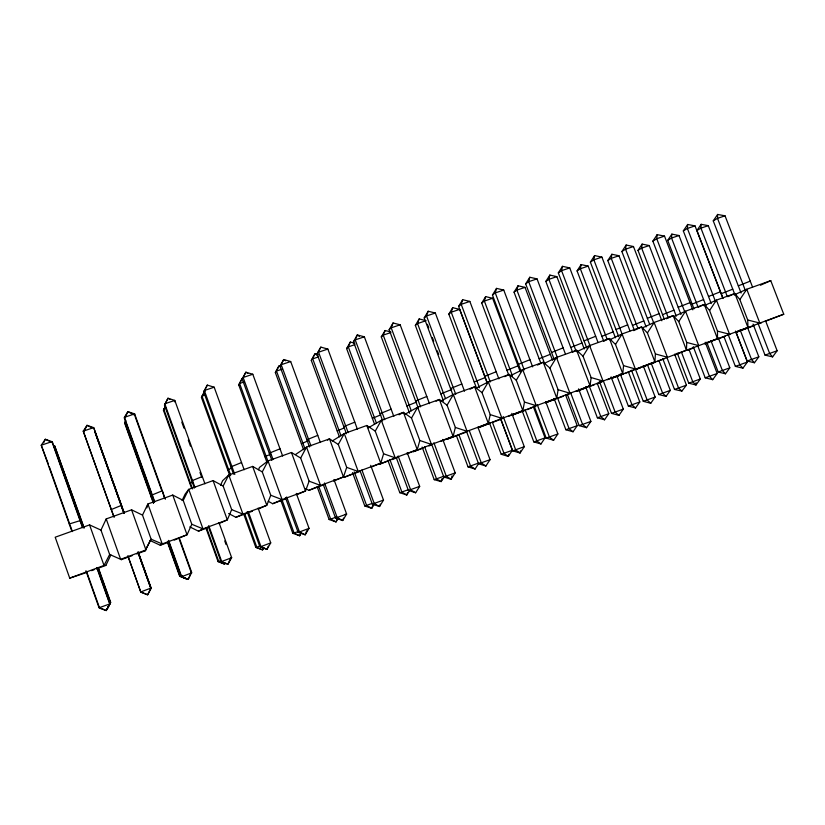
<?xml version="1.0" encoding="UTF-8"?>
<svg xmlns="http://www.w3.org/2000/svg" width="825" height="825" viewBox="0 0 825 825"><rect width="100%" height="100%" fill="white"/><g stroke="black" fill="none" stroke-linecap="round" stroke-linejoin="round"><path stroke-width="1.24" d="M673.912 316.522L685.544 311.2L704.333 304.466L709.572 310.509L717.492 331.124L717.482 338.724L704.478 343.736M752.565 287.141L725.031 215.82L717.616 214.448L717.513 218.336L745.511 290.895M642.623 366.826L686.472 350.182L686.72 342.427L678.758 321.626L673.241 315.614L654.132 322.462L642.644 327.793M696.104 382.666L696.001 384.997L688.741 383.171L677.263 353.121M735.044 295.092L708.283 225.668L701.137 224.307L700.951 228.133L727.289 296.526M609.716 339.787L622.153 333.929L641.613 326.948L647.408 332.939L655.411 353.935L654.906 361.845L643.345 366.331M722.679 297.743L695.032 225.885L687.648 224.472L687.39 228.443L715.543 301.651M705.901 305.559L679.006 235.527L671.87 234.125L671.55 238.033L698.022 307.024M576.871 351.698L589.607 345.603L609.407 338.498L615.502 344.448L623.545 365.64L622.782 373.725L607.375 379.717M692.783 309.829L664.517 236.115L657.154 234.661L656.752 238.724L685.008 312.479M676.232 316.088L649.234 245.551L642.128 244.107L641.654 248.098L668.24 317.604M544.015 363.557L556.462 357.483L576.623 350.254L583.017 356.173L591.113 377.561L590.071 385.811L576.108 391.256M661.856 320.791L633.476 246.531L626.144 245.035L625.577 249.181L653.988 323.606M646.109 326.906L618.967 255.74L611.882 254.265L611.263 258.328L637.983 328.463M510.603 375.623L522.72 369.579L543.252 362.216L549.955 368.105L558.092 389.689L556.772 398.114L546.047 402.322M629.97 330.866L601.899 257.122L594.588 255.585L593.856 259.823L647.182 400.053L650.75 403.26L655.153 397.031L643.242 365.753M615.429 337.807L588.184 266.104L581.12 264.588L580.346 268.744L607.179 339.415M476.035 388.214L488.348 381.903L509.262 374.406L516.285 380.243L524.473 402.043L522.854 410.654L508.922 416.14M191.617 488.328L163.443 410.283L165.578 405.787M194.411 488.039L164.484 405.137L167.98 398.248L174.797 400.414L204.94 483.801M597.939 342.231L569.755 267.908L562.475 266.331L561.567 270.652L590.246 346.345M520.523 450.852L520.07 453.018L512.707 450.842L500.558 418.368M440.818 401.084L453.338 394.463L474.643 386.822L481.996 392.618L490.225 414.624L488.317 423.421L477.634 427.649M584.265 348.985L556.875 276.643L549.842 275.086L548.903 279.324L575.871 350.635M508.778 454.286L508.313 456.39L501.208 454.276L489.493 422.936M565.383 353.904L537.044 278.881L529.794 277.262L528.712 281.676L557.504 357.968M404.662 414.418L417.667 407.251L439.374 399.465L447.078 405.219L455.348 427.443L453.121 436.425L440.56 441.447M552.523 360.267L525.03 287.368L518.018 285.77L516.914 290.101L544.448 363.165M146.881 507.901L147.881 503.982L172.745 495.072L183.212 500.424L191.812 524.277L187.038 534.775L174.23 540.117M174.446 401.796L174.797 400.414L164.752 403.786L194.906 487.276M452.007 475.891L451.089 479.273L443.798 476.974L431.712 444.407M368.239 427.855L381.325 420.286L403.435 412.345L411.5 418.058L419.822 440.498L417.264 449.677L406.828 453.884M532.651 366.877L503.755 290.06L496.526 288.379L495.268 292.906L524.205 369.909M151.305 497.3L151.46 496.743M151.934 495.031L162.308 490.793L164.206 497.403M520.255 371.848L492.618 298.279L485.647 296.629L484.368 301.053L512.49 376.004M332.258 440.983L344.283 433.558L366.826 425.483L375.251 431.135L383.615 453.802L380.727 463.186L371.312 467.022M407.509 492.762L406.818 495L399.816 492.711L387.863 460.319M498.867 378.871L469.848 301.424L462.66 299.702L461.206 304.332L458.638 306.364L487.503 383.501M442.128 478.479L441.138 481.583L434.218 479.665L422.132 447.057M486.946 382.346L459.649 309.375L452.698 307.684L451.244 312.211L448.831 314.119L476.438 387.987M380.294 504.157L379.521 506.519L372.312 504.096L360.03 470.714M295.649 454.431L306.518 447.098L329.505 438.859L338.302 444.469L346.706 467.363L343.478 476.953L333.64 481.027M372.91 504.91L371.745 508.334L364.794 505.983L352.522 472.612M464.506 391.205L435.332 313.015L428.175 311.242L426.525 315.965L424.215 317.924L453.193 395.691M445.469 398.578L417.543 323.555L426.092 320.677L419.183 318.935L417.543 323.555L415.357 325.401L443.51 401.053M343.571 518.121L342.705 520.534L335.548 518.048L323.194 484.327M337.322 518.42L336.033 521.926L329.123 519.513L317.233 487.018M258.514 469.724L259.473 467.424L268.022 460.907L291.452 452.502L300.661 458.05L309.117 481.181L305.518 490.988L296.825 494.67M429.464 403.642L400.166 324.802L393.061 322.977L391.205 327.814L389.153 329.691L418.285 408.21M306.787 530.702L305.188 534.817L298.083 532.259L285.409 497.516M300.599 533.373L299.661 535.765L292.793 533.28L280.593 499.785M220.543 485.358L222.637 480.666L228.762 474.983L252.656 466.414L262.267 471.9L270.775 495.268L266.795 505.292L258.287 509.035M201.444 397.485L204.899 390.854L201.444 397.485L229.928 476.035M233.537 474.127L203.723 391.957L207.302 385.1L214.18 387.203L244.159 469.734M390.792 331.908L385.11 330.536L383.223 335.115L381.294 336.878L409.592 413.243M268.259 546.222L266.949 549.378L259.885 546.748L247.149 511.644M263.453 547.821L262.597 549.863L255.781 547.315L243.953 514.697M354.874 343.272L350.326 342.045L348.294 346.871L346.613 348.562L374.581 424.328M182.088 500.548L185.109 494.154L188.729 489.338L213.097 480.604L223.132 486.018L231.681 509.633L227.318 519.884L218.852 523.617M230.825 557.772L227.947 564.217L220.945 561.516L208.333 526.587M357.442 429.351L327.865 349.058L320.843 347.129L317.058 353.904L346.428 433.744M43.663 442.767L45.293 439.271L51.913 441.643L52.604 442.705L82.913 527.794M132.052 555.71L121.399 559.649L109.653 554.472L100.959 530.104L106.208 518.925L131.577 509.829L142.498 515.109L151.15 539.23L145.066 550.904L136.785 553.967M178.839 538.075L191.318 572.756L188.182 579.356L181.242 576.582L168.743 541.808M84.222 431.124L87.007 425.329L93.689 427.628L124.09 512.552M96.401 568.899L105.889 565.383L110.859 554.998L109.653 554.472L104.022 565.455L69.723 578.139L55.193 537.219L89.564 524.896L100.959 530.104M142.498 515.109L147.881 503.982L162.226 543.943L160.297 545.273L150.16 540.55L145.066 550.904M281.191 366.651L278.943 366.001L275.354 372.58L303.579 449.707M154.523 502.229L124.472 418.574L127.896 411.654L134.64 413.892L165.351 499.238M183.212 500.424L188.729 489.338L202.991 528.877L198.454 531.166L189.802 526.907M138.043 551.781L151.016 588.05L147.623 594.804L140.817 592.185L127.896 556.04M164.484 405.137L167.98 398.248L170.136 399.424M163.443 410.283L165.134 406.962M223.132 486.018L228.762 474.983L242.952 514.109L235.909 517.306L228.638 513.532M203.723 391.957L207.302 385.1M262.267 471.9L268.022 460.907L282.129 499.63L272.683 503.714L268.197 501.26M110.663 602.333L107.126 609.005L110.663 602.333L98.288 567.579M97.051 567.528L109.911 603.642L106.25 610.552L99.134 608.004L85.903 570.787M238.734 384.914L242.261 378.314L238.734 384.914L267.073 462.701M271.879 460.371L242.22 379.036L245.871 372.199L252.801 374.251L282.655 456.05M300.661 458.05L306.518 447.098L320.554 485.43L308.787 490.37L305.559 488.503M275.354 372.58L278.943 366.001M309.53 446.985L279.995 366.352L283.718 359.545L290.689 361.536L320.389 442.52M338.302 444.469L344.283 433.558L358.236 471.498L344.231 477.262L359.535 471.601M339.384 436.858L311.303 360.463L314.944 353.873L318.347 354.843M317.058 353.904L320.843 347.129M375.251 431.135L381.325 420.286L395.196 457.834L379.057 464.382L389.462 460.536M346.613 348.562L350.326 342.045M382.687 420.863L353.44 341.684L357.287 334.94L364.361 336.817L393.814 416.429M218.965 522.576L231.67 557.71L227.947 564.217L220.945 561.516M411.5 418.058L417.667 407.251L431.465 444.438L413.263 451.739L422.874 448.181M109.911 603.642L106.25 610.552L99.423 607.623L86.553 571.405M389.153 329.691L393.061 322.977M263.814 547.769L262.597 549.863L255.781 547.315M447.078 405.219L453.338 394.463L467.053 431.279L446.861 439.312L458.679 434.94M258.101 508.118L270.734 542.891L266.949 549.378L260.968 546.593L259.885 546.748M415.357 325.401L419.183 318.935M242.22 379.036L245.871 372.199L247.851 373.405M424.215 317.924L428.175 311.242M481.996 392.618L488.348 381.903L501.992 418.368L479.882 427.103L490.328 423.235M301.517 532.641L299.661 535.765L294.092 533.033L292.793 533.28M296.299 493.412L309.055 528.351L305.188 534.817L299.465 531.991L298.083 532.259M381.294 336.878L385.11 330.536M448.831 314.119L452.698 307.684M516.285 380.243L522.72 369.579L536.281 405.694L512.335 415.099L524.886 410.458M458.638 306.364L462.66 299.702M337.93 518.812L336.033 521.926L330.701 519.152L329.123 519.513M153.45 503.281L124.73 423.338L125.792 420.327M508.736 375.035L481.728 303.033L485.647 296.629M521.163 371.425L492.453 294.999L496.526 288.379M549.955 368.105L556.462 357.483L569.962 393.247L545.397 402.847L556.153 398.898M374.313 504.199L371.745 508.334L366.64 505.519L354.276 471.89M370.693 465.331L383.512 500.105L379.521 506.519L374.282 503.601L361.897 469.941M540.952 363.567L514.047 292.143L518.018 285.77M583.017 356.173L589.607 345.603L603.023 381.026L576.778 391.256L587.307 387.379M554.276 359.669L525.669 283.852L529.794 277.262M409.417 490.875L406.818 495L401.93 492.143L389.874 459.504M572.591 352.223L545.83 281.428L549.842 275.086M396.423 458.03L408.385 490.411L415.635 492.772L419.688 486.379L407.199 452.605M615.502 344.448L622.153 333.929M586.75 348.016L558.308 272.889L562.475 266.331M603.725 341.148L577.067 270.909L581.12 264.588M647.408 332.939L654.132 322.462L667.404 357.235L655.411 353.935M618.709 336.672L590.37 262.123L594.588 255.585M442.778 439.467L455.204 472.9L451.089 479.273L446.315 476.272L433.878 442.757M634.301 330.175L607.788 260.556L611.882 254.265M468.012 466.857L475.076 469.033L479.088 462.887L468.012 466.857L456.431 435.744M678.758 321.626L685.544 311.2L698.744 345.644L717.482 338.724L704.333 304.466L698.558 307.086M649.626 324.235L621.885 251.542L626.144 245.035M466.548 431.527L478.572 463.784L485.894 466.022L490.06 459.669L477.953 427.237M664.403 319.471L637.993 250.377L642.128 244.107M709.572 310.509L716.42 300.125L734.879 293.514L739.85 299.588L747.728 320.007L747.955 327.453L736.044 332.042M500.321 418.089L512.366 450.264L508.313 456.39L504.034 453.43L492.422 422.369M680.945 314.469L652.864 241.137L657.154 234.661M511.799 413.377L524.277 446.686L520.07 453.018L515.718 449.934L503.219 416.543M693.969 308.859L667.703 240.364L671.87 234.125M739.85 299.588L746.759 289.245L770.756 280.644L783.75 314.232L765.064 321.399M711.243 303.59L683.317 230.917L687.648 224.472M522.173 410.86L533.827 441.911L540.952 443.974L545.057 437.869L533.342 406.663M534.146 405.962L546.222 438.116L553.616 440.241L557.886 433.94L545.717 401.61M723.092 298.516L696.929 230.515L701.137 224.307M741.077 293.019L713.254 220.863L717.616 214.448M554.091 398.465L565.878 429.753L573.045 431.764L577.191 425.69L565.527 394.762M567.394 394.453L579.15 425.628L586.575 427.69L590.886 421.42L578.593 388.864M585.657 386.801L597.382 417.811L604.57 419.77L608.768 413.717L597.424 383.749M444.531 476.706L441.138 481.583L436.58 479.005L424.586 446.676M599.352 381.284L611.5 413.356L618.946 415.367L623.308 409.118L611.077 376.87M616.945 376.014L628.351 406.065L635.57 407.983L639.798 401.95L628.516 372.25M189.884 483.522L192.772 481.986M191.802 480.81L202.321 476.53L201.733 477.273M647.46 364.733L658.804 394.525L666.043 396.392L670.312 390.38L658.897 360.442M688.958 349.326L700.312 379.005L696.001 384.997L692.804 381.851L681.429 352.11M693.299 346.737L705.2 377.809L712.717 379.675L717.193 373.488L705.22 342.262M706.767 342.22L718.193 372.013L725.474 373.787L729.816 367.816L718.317 337.889M723.989 336.755L735.364 366.372L742.913 368.177L747.419 362.02L735.508 331.073M736.044 332.176L747.151 361.03L754.452 362.763L758.825 356.812L747.852 328.329M150.16 540.55L151.15 539.23L162.226 543.943L187.038 534.775L172.745 495.072M753.05 324.07L765.023 355.121L772.592 356.885L777.14 350.749L765.548 320.739M279.995 366.352L283.718 359.545L285.605 360.762M99.423 607.623L109.715 603.982L96.927 568.074M662.743 358.627L674.51 389.452L681.893 391.071L686.441 385.162L674.602 354.162M311.303 360.463L314.944 353.873L317.068 355.297M353.44 341.684L355.224 339.879L357.287 334.94L359.37 336.425M227.741 469.992L230.897 468.373M230.907 466.868L241.55 462.547M264.897 456.72L270.631 454.183M269.249 453.183L280.026 448.821M481.728 303.033L484.368 301.053L492.618 298.279M492.453 294.999L495.268 292.906L503.755 290.06M301.373 443.695L308.457 440.684M306.879 439.756L317.759 435.363M514.047 292.143L516.914 290.101L525.03 287.368M525.669 283.852L528.712 281.676L537.044 278.881M545.83 281.428L548.903 279.324L556.875 276.643M558.308 272.889L561.567 270.652L569.755 267.908M577.067 270.909L580.346 268.744L588.184 266.104M590.37 262.123L593.856 259.823L601.899 257.122M337.188 430.897L344.438 427.835M343.798 426.587L354.791 422.153M607.788 260.556L611.263 258.328L618.967 255.74M621.885 251.542L625.577 249.181L633.476 246.531M327.463 440.158L329.505 438.859L343.478 476.953L320.554 485.43L309.117 481.181M637.993 250.377L641.654 248.098L649.234 245.551M652.864 241.137L656.752 238.724L664.517 236.115M372.364 418.337L380.872 414.82M380.036 413.665L391.132 409.2M667.703 240.364L671.55 238.033L679.006 235.527M683.317 230.917L687.39 228.443L695.032 225.885M696.929 230.515L700.951 228.133L708.283 225.668M713.254 220.863L717.513 218.336L725.031 215.82M406.911 405.993L416.635 402.043M415.604 400.981L426.803 396.474M399.032 414.82L403.435 412.345L417.264 449.677L395.196 457.834L383.615 453.802M440.839 393.865L451.739 389.513M450.522 388.523L461.814 383.996M436.095 401.228L439.374 399.465L453.121 436.425L431.465 444.438L419.822 440.498M474.179 381.965L485.162 377.572M484.811 376.293L496.196 371.735M470.085 389.183L474.643 386.822L488.317 423.421L467.053 431.279L455.348 427.443M506.942 370.26L518.007 365.846M518.482 364.279L529.949 359.7M539.137 358.751L550.275 354.327M551.564 352.471L563.104 347.872M504.776 376.664L509.262 374.406L522.854 410.654L501.992 418.368L490.225 414.624M570.787 347.449L581.996 342.994M584.059 340.88L595.681 336.26M537.488 365.052L543.252 362.216L556.772 398.114L536.281 405.694L524.473 402.043M601.899 336.342L613.171 331.867M615.986 329.495L627.681 324.844M573.241 351.883L576.623 350.254L590.071 385.811L569.962 393.247L558.092 389.689M632.486 325.411L643.82 320.915M647.357 318.306L659.123 313.634M603.653 341.22L609.407 338.498L622.782 373.725L603.023 381.026L591.113 377.561M662.558 314.665L673.963 310.159M678.202 307.302L690.02 302.62M633.734 330.629L641.613 326.948L654.906 361.845L611.067 378.51M692.144 304.095L703.601 299.568M708.51 296.484L720.39 291.782M666.394 318.759L673.241 315.614L686.472 350.182M721.246 293.7L732.755 289.162M738.313 285.852L750.255 281.139M703.942 305.776L716.42 300.125L729.548 334.259L747.955 327.453L734.879 293.514L727.887 296.649M734.178 294.886L746.759 289.245L759.815 323.07L783.75 314.232M760.464 285.223L770.756 280.644M501.951 418.883L492.659 422.379M532.929 407.457L535.312 406.529M565.63 395.35L571.447 393.082M596.712 383.862L602.632 381.552M626.01 373.055L634.105 369.909M636.415 369.012L641.035 367.228M640.272 367.733L636.725 369.105L640.355 367.764M657.205 361.494L664.228 358.782M674.768 354.709L698.744 345.644L686.72 342.427M687.926 350.12L693.835 347.841M705.488 343.53L729.548 334.259L717.492 331.124M716.987 339.374L725.33 336.167M727.712 335.249L730.094 334.331M735.25 332.527L759.815 323.07L747.728 320.007M747.553 328.133L754.555 325.442M759.227 323.647L761.568 322.75M182.212 575.448L179.633 576.18L167.619 542.716M220.914 560.773L218.068 561.608L205.92 527.969M260.339 545.83L256.792 547.181L244.612 513.593M298.733 531.269L294.092 533.033L281.789 499.269M336.404 516.986L330.701 519.152L318.904 486.905M372.24 503.405L364.794 505.983M408.519 489.648L399.816 492.711M444.128 476.138L434.218 479.665M512.366 450.264L501.208 454.276M545.057 437.869L533.827 441.911M577.191 425.69L565.878 429.753M608.768 413.717L597.382 417.811M639.798 401.95L628.351 406.065M670.312 390.38L658.804 394.525M700.312 379.005L688.741 383.171M729.816 367.816L718.193 372.013M758.825 356.812L747.151 361.03M231.67 557.71L221.698 561.495L208.735 525.587M270.734 542.891L260.968 546.593L248.315 511.727M309.055 528.351L299.465 531.991L286.698 496.949M383.512 500.105L372.312 504.096M419.688 486.379L408.385 490.411M455.204 472.9L443.798 476.974M490.06 459.669L478.572 463.784M524.277 446.686L512.707 450.842M557.886 433.94L546.222 438.116M590.886 421.42L579.15 425.628M623.308 409.118L611.5 413.356M655.153 397.031L643.273 401.301L631.455 370.188M686.441 385.162L674.51 389.452M717.193 373.488L705.2 377.809M747.419 362.02L735.364 366.372M777.14 350.749L765.023 355.121M106.208 518.925L120.636 559.319L145.953 549.955L131.577 509.829M86.914 572.406L69.723 578.139M91.657 570.653L94.029 569.776M160.297 545.273L169.579 541.839M198.454 531.166L208.055 527.608M235.909 517.306L247.686 512.954M250.047 512.088L252.398 511.211M272.683 503.714L285.398 499.012M308.787 490.37L324.359 484.605M391.772 459.68L397.557 457.545M428.897 445.954L431.3 445.067M461.041 434.063L466.95 431.887M527.175 409.613L531.733 407.932M558.535 398.021L563.3 396.258M590.824 386.079L594.34 384.78M611.026 378.613L619.09 375.633M621.4 374.777L623.7 373.921M642.778 366.867L647.615 365.083M652.451 363.299L654.864 362.402M674.871 355.008L679.625 353.244M705.231 343.778L708.737 342.478M735.539 332.578L739.138 331.238M741.541 330.351L746.347 328.577M166.134 408.2L163.701 409.025L192.534 488.916M205.58 394.917L202.001 396.124L230.691 475.221M244.272 381.892L239.601 383.47L268.166 461.876M282.243 369.115L276.499 371.044L304.92 448.697M318.357 356.947L312.727 358.844L341.024 435.847M354.936 344.633L348.294 346.871L376.478 423.225M390.844 332.547L383.223 335.115L411.273 410.747M459.649 309.375L451.244 312.211L479.48 387.729M214.18 387.203L204.322 390.514L234.785 474.457M252.801 374.251L243.138 377.489L273.044 459.504M290.689 361.536L281.212 364.712L310.953 445.902M327.865 349.058L318.563 352.182L348.181 432.671M364.361 336.817L355.224 339.879L384.728 419.698M400.166 324.802L391.205 327.814L420.544 406.849M435.332 313.015L426.525 315.965L455.751 394.34M469.848 301.424L461.206 304.332L490.267 381.954M344.881 514.501L346.634 514.088L333.95 479.5M335.548 518.048L346.634 514.088L342.705 520.534L337.229 517.657L324.534 482.976M105.889 565.383L104.022 565.455L89.564 524.896M191.318 572.756L188.182 579.356L181.242 576.582M643.273 401.301L650.75 403.26M623.545 365.64L635.498 369.022M346.706 467.363L358.236 471.498L380.727 463.186L366.826 425.483M270.775 495.268L282.129 499.63L305.518 490.988L291.452 452.502M218.068 561.608L224.833 564.228L218.78 561.588L206.528 527.67M231.681 509.633L242.952 514.109L266.795 505.292L252.656 466.414M179.633 576.18L186.347 578.861L180.025 576.283L167.475 541.334M191.812 524.277L202.991 528.877L227.318 519.884L213.097 480.604M127.947 556.019L140.745 591.948L147.623 594.804L151.181 588.256L138.28 552.203M120.636 559.319L121.399 559.649M52.604 442.705L45.293 439.271L41.25 445.222L71.816 531.176M92.018 427.804L87.007 425.329L83.242 431.135L113.685 516.285M415.635 492.772L410.633 489.813L398.124 455.957M475.076 469.033L470.611 466.104L458.937 434.754M485.894 466.022L481.336 462.98L469.219 430.475M540.952 443.974L536.879 440.973L525.133 409.695M553.616 440.241L549.471 437.126L537.292 404.724M573.045 431.764L569.147 428.742L557.473 397.743M586.575 427.69L582.625 424.555L570.508 392.452M604.57 419.77L600.858 416.718L589.05 385.481M80.334 520.575L69.259 523.978L69.805 524.329L49.304 466.672M618.946 415.367L615.192 412.191L603.395 381.067M635.57 407.983L632.033 404.889L620.276 373.942M681.893 391.071L678.614 388.132L666.755 357.07M666.043 396.392L662.671 393.278L651.245 363.268M712.717 379.675L709.5 376.417L697.702 345.634M725.474 373.787L722.422 370.621L710.913 340.622M742.913 368.177L739.86 364.897L727.928 333.867M754.452 362.763L751.565 359.576L740.107 329.835M772.592 356.885L769.694 353.574L757.835 322.823M151.016 588.05L140.745 591.948M111.282 509.541L121.512 505.343L121.605 505.859M427.443 324.297L428.783 327.927M432.393 337.59L433.744 341.21M437.343 350.873L438.694 354.492M84.872 435.559L85.274 436.631M181.809 422.163L183.975 428.154M188.306 440.127L190.472 446.119M200.001 472.478L201.3 476.077M224.751 540.952L226.05 544.552M179.242 537.848L191.823 572.828L181.665 576.685L168.62 540.396M135.063 416.377L161.618 490.215M154.718 501.693L124.4 417.326L127.896 411.654L134.63 415.161L134.64 413.892L124.4 417.326L124.472 418.574M124.668 422.163L153.625 502.765M124.193 513.109L93.689 427.628L83.242 431.135L114.139 517.388M95.411 433.373L121.44 506.096M124.008 513.294L121.956 507.787M138.136 552.771L150.552 587.462M123.678 512.603L94.968 432.166M138.342 553.544L150.408 587.266M84.202 528.031L54.605 445.758L83.799 527.722M98 567.6L110.478 602.652M82.438 527.371L51.913 441.643L41.25 445.222L48.448 464.269M70.238 525.535L72.383 531.568"/></g></svg>
